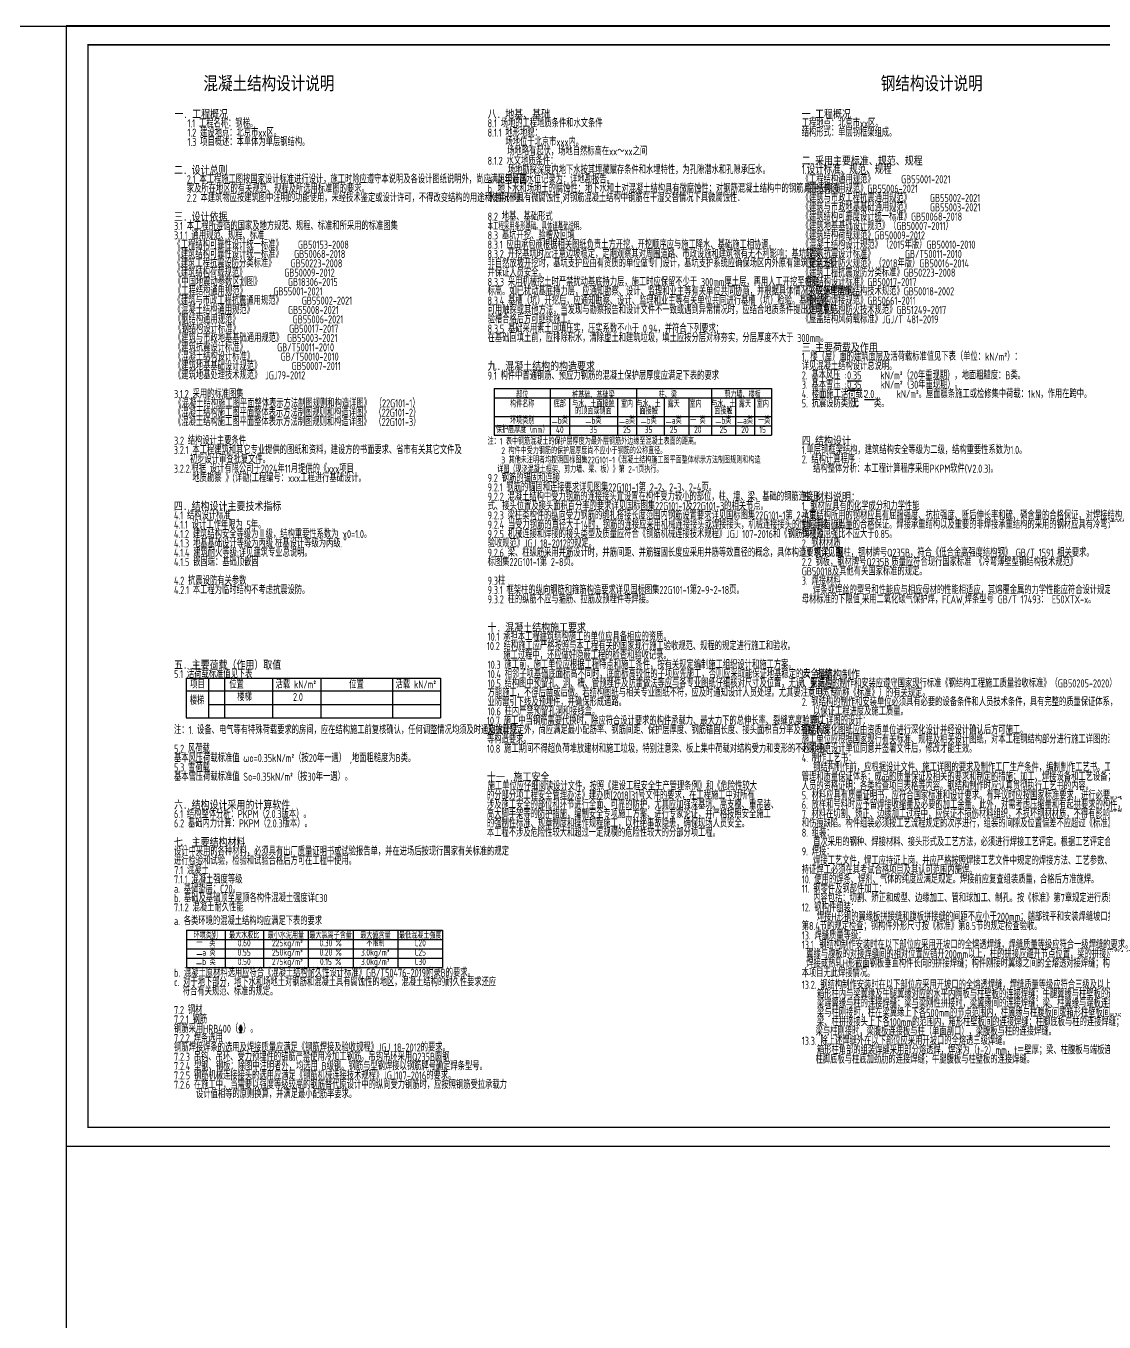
# Model space of a CAD drawing. Extents: x -40040 to 35635, y -182662 to -38118.
# Drawn here: x -9754 to 10461, y -62418 to -38118 of the extents above; entities that cross this region are included whole.
import ezdxf
from ezdxf.enums import TextEntityAlignment as Align

# ---------------------------------------------------------------- set-up
doc = ezdxf.new("R2010")
doc.units = 0
doc.header["$LTSCALE"] = 1000
doc.header["$MEASUREMENT"] = 0
doc.linetypes.add('CONTINOUS', pattern=[15000, 5000, 5000, 5000])
for name, color, linetype in [('00-LINE1', 23, 'Continuous'), ('A-ANNO-NOTE', 4, 'Continuous'), ('A-FURN-PATT-251', 251, 'Continuous'), ('TEXT', 83, 'Continuous'), ('核对', 2, 'Continuous')]:
    doc.layers.add(name, color=color, linetype=linetype)
doc.layers.add('A-ANNO-NPLT', color=250, linetype='Continuous', plot=False)
doc.styles.add('HZTXT', font='gbenor.shx', dxfattribs={"width": 0.8, "bigfont": 'gbcbig.shx'})
doc.styles.add('TSSD_Label', font='tssdengs.shx', dxfattribs={"width": 0.7, "bigfont": 'tssdchn.shx'})
doc.styles.add('TSSD_Norm', font='tssdengs.shx', dxfattribs={"width": 0.7, "bigfont": 'tssdchn.shx'})
doc.styles.add('黑体', font='', dxfattribs={"width": 0.7})
doc.styles.get('黑体').set_extended_font_data('SimHei')

# ---------------------------------------------------------------- blocks, each defined once
blk = doc.blocks.new('tukuang')
at = {"layer": 'A-ANNO-NOTE', "const_width": 12.6, "flags": 128}
blk.add_lwpolyline([(35897, -102768), (35897, -88297), (25750, -88297), (25750, -102768)], close=True, dxfattribs=at)
at = {"layer": 'A-ANNO-NPLT'}
blk.add_lwpolyline([(36074, -102970), (36074, -88120), (25573, -88120), (25573, -102970)], close=True, dxfattribs=at)

msp = doc.modelspace()

# ---------------------------------------------------------------- linework, layer by layer
at = {"layer": '00-LINE1'}
for p, q in [((-973.6, -44918.6), (4222.4, -44918.6)), ((-973.6, -44918.6), (-973.6, -45793.6)), ((76.4, -44918.6), (76.4, -45793.6)), ((1696.4, -44918.6), (1696.4, -45793.6)), ((3097.9, -44918.6), (3097.9, -45793.6)), ((4222.4, -44918.6), (4222.4, -45793.6)), ((-973.6, -45093.6), (4222.4, -45093.6)), ((436.4, -45093.6), (436.4, -45793.6)), ((1336.4, -45093.6), (1336.4, -45793.6)), ((2210.8, -45093.6), (2210.8, -45793.6)), ((2675.3, -45093.6), (2675.3, -45793.6)), ((3547.9, -45093.6), (3547.9, -45793.6)), ((3547.9, -45093.6), (3547.9, -45793.6)), ((3907.9, -45093.6), (3907.9, -45793.6)), ((-973.6, -45443.6), (4222.4, -45443.6)), ((-973.6, -45618.6), (4222.4, -45618.6)), ((-973.6, -45793.6), (4222.4, -45793.6)), ((-6748.7, -50343.6), (-1981.3, -50343.6)), ((-6748.7, -50343.6), (-6748.7, -51092.2)), ((-6331.3, -50343.6), (-6331.3, -51092.2)), ((-6028.2, -50343.6), (-6028.2, -51092.2)), ((-5131.3, -50343.6), (-5131.3, -51092.2)), ((-4222.3, -50343.6), (-4222.3, -51092.2)), ((-2881.3, -50343.6), (-2881.3, -51092.2)), ((-1981.3, -50343.6), (-1981.3, -51092.2)), ((-6748.7, -50583.6), (-1981.3, -50583.6)), ((-6331.3, -50837.9), (-1981.3, -50837.9)), ((-6748.7, -51092.2), (-1981.3, -51092.2)), ((-6740.2, -55068.6), (-1940.2, -55068.6)), ((-6740.2, -55068.6), (-6740.2, -55768.6)), ((-6020.2, -55068.6), (-6020.2, -55768.6)), ((-5300.2, -55068.6), (-5300.2, -55768.6)), ((-4460.2, -55068.6), (-4460.2, -55768.6)), ((-3620.2, -55068.6), (-3620.2, -55768.6)), ((-2780.2, -55068.6), (-2780.2, -55768.6)), ((-1940.2, -55068.6), (-1940.2, -55768.6)), ((-6740.2, -55243.6), (-1940.2, -55243.6)), ((-6740.2, -55418.6), (-1940.2, -55418.6)), ((-6740.2, -55593.6), (-1940.2, -55593.6)), ((-6740.2, -55768.6), (-1940.2, -55768.6))]:
    msp.add_line(p, q, dxfattribs=at)
at = {"layer": 'A-FURN-PATT-251'}
for p, q in [((-28997.1, -38120.4), (35635.1, -38120.4)), ((-8997.1, -38120.4), (-8997.1, -182662.1))]:
    msp.add_line(p, q, dxfattribs=at)

# ---------------------------------------------------------------- block references
at = {"layer": '核对', "xscale": 2.000000005205631, "yscale": 2.000000005205631, "zscale": 2.000000005205631, "rotation": 270}
msp.add_blockref('tukuang', (196943.8, 13027.2), dxfattribs=at)

# ---------------------------------------------------------------- texts
at = {"layer": 'TEXT', "color": 7, "linetype": 'CONTINOUS', "style": '黑体', "width": 0.8}
for s, height, p in [('混凝土结构设计说明', 250, (-6425.7, -39318.6)), ('钢结构设计说明', 250, (6274.3, -39318.6)), ('一. 工程概况', 150, (-6968.2, -39843.6)), ('八. 地基、基础', 150, (-1097, -39843.6)), ('一.工程概况', 150, (4792.8, -39843.6)), ('二.采用主要标准、规范、规程', 150, (4792.8, -40718.6)), ('二. 设计总则', 150, (-6977.4, -40893.6)), ('三. 设计依据', 150, (-6977.4, -41768.6)), ('三.主要荷载及作用', 150, (4792.8, -44218.6)), ('九. 混凝土结构的构造要求', 150, (-1097, -44568.6)), ('四.结构设计', 150, (4792.8, -45968.6)), ('五.材料说明：', 150, (4792.8, -47018.6)), ('四. 结构设计主要技术指标', 150, (-6977.4, -47193.6)), ('十. 混凝土结构施工要求', 150, (-1097, -49468.6)), ('五. 主要荷载（作用）取值', 150, (-6977.4, -50168.6)), ('六.钢结构制作', 150, (4792.8, -50343.6)), ('十一. 施工安全', 150, (-1109.7, -52268.6)), ('六. 结构设计采用的计算软件', 150, (-6977.4, -52793.6)), ('七. 主要结构材料', 150, (-6977.4, -53493.6))]:
    msp.add_text(s, height=height, dxfattribs=at).set_placement(p)
at = {"layer": 'TEXT', "linetype": 'CONTINOUS', "style": 'TSSD_Norm', "width": 0.7}
for s, height, p in [('1.1 工程名称：钢梯。', 150, (-6724.9, -40018.6)), ('1.2 建设地点：北京市xx区。', 150, (-6724.9, -40193.6)), ('8.1 场地的工程地质条件和水文条件', 150, (-1097, -40018.6)), ('8.1.1 地形地貌：', 150, (-1097, -40193.6)), ('1.3 项目概述：本单体为单层钢结构。', 150, (-6724.9, -40368.6)), ('场地位于北京市xxx内。', 150, (-763, -40368.6)), ('8.1.2 水文地质条件：', 150, (-1097, -40722.4)), ('场地略有起伏，场地自然标高在xx～xx之间', 150, (-730.5, -40543.6)), ('场地勘探深度内地下水按其埋藏赋存条件和水埋特性，为孔隙潜水和孔隙承压水。', 150, (-720.2, -40893.6)), ('2.1 本工程施工图按国家设计标准进行设计，施工时除应遵守本说明及各设计图纸说明外，尚应满足现行国', 150, (-6737.4, -41068.6)), ('a. 历年最高水位记录为：详地勘报告。', 150, (-1097, -41068.6)), ('家及所在地区的有关规范、规程及所选用标准图的要求。', 150, (-6737.4, -41243.6)), ('2.2 本建筑物应按建筑图中注明的功能使用，未经技术鉴定或设计许可，不得改变结构的用途和使用环境。', 150, (-6737.4, -41418.6)), ('水情况下具有微腐蚀性,对钢筋混凝土结构中钢筋在干湿交替情况下具微腐蚀性．', 150, (-1097, -41418.6)), ('b. 地下水和场地土的腐蚀性：地下水和土对混凝土结构具有微腐蚀性；对钢筋混凝土结构中的钢筋具在长期浸', 150, (-1097, -41243.6)), ('3.1 本工程所遵循的国家及地方规范、规程、标准和所采用的标准图集', 150, (-6977.4, -41943.6)), ('8.2 地基、基础形式', 150, (-1097, -41768.6)), ('3.1.1 通用规范、规程、标准', 150, (-6977.4, -42118.6)), ('8.3 基坑开挖、验槽及回填', 150, (-1097, -42118.6)), ('《工程结构可靠性设计统一标准》    GB50153-2008    ', 150, (-6986.4, -42293.6)), ('8.3.1 应由承包商根据相关图纸负责土方开挖，开挖顺序应与施工降水、基础施工相协调。', 150, (-1099.1, -42293.6)), ('《建筑结构可靠性设计统一标准》   GB50068-2018', 150, (-6986.4, -42468.6)), ('《建筑工程抗震设防分类标准》    GB50223-2008  ', 150, (-6986.4, -42643.6)), ('非自然放坡开挖时，基坑支护应由有资质的单位做专门设计，基坑支护系统应确保场区内外原有建筑安全无损', 150, (-1097, -42643.6)), ('8.3.2 开挖基坑时应注意边坡稳定，定期观察其对周围道路、市政设施和建筑物有无不利影响；基坑较深、', 150, (-1099.1, -42468.6)), ('《建筑结构荷载规范》          GB50009-2012', 150, (-6986.4, -42818.6)), ('并保证人员安全。', 150, (-1099.1, -42818.6)), ('《中国地震动参数区划图》       GB18306-2015', 150, (-6977.4, -42993.6)), ('《工程结构通用规范》       GB55001-2021             ', 150, (-6977.4, -43168.6)), ('标高。如已扰动基底持力层，应通知勘察、设计、监理和业主等有关单位共同协商，并根据具体情况采取处理措施。', 150, (-1097, -43168.6)), ('8.3.3 采用机械挖土时严禁扰动基底持力层，施工时应保留不少于 300mm厚土层，再用人工开挖至槽底', 150, (-1097, -42993.6)), ('《建筑与市政工程抗震通用规范》     GB55002-2021     ', 150, (-6985.2, -43343.6)), ('8.3.4 基槽（坑）开挖后，应通知勘察、设计、监理和业主等有关单位共同进行基槽（坑）检验。基槽检验', 150, (-1099.1, -43343.6)), ('《混凝土结构通用规范》         GB55008-2021      ', 150, (-6982, -43518.6)), ('可用触探或其他方法，当发现与勘察报告和设计文件不一致或遇到异常情况时，应结合地质条件提出处理意见。', 150, (-1097, -43518.6)), ('《钢结构通用规范》              GB55006-2021        ', 150, (-6977.4, -43693.6)), ('《钢结构设计标准》             GB50017-2017', 150, (-6972.7, -43868.6)), ('验槽合格后方可继续施工。', 150, (-1097, -43693.6)), ('8.3.5 基础采用素土回填压实，压实系数不小于 0.94，并符合下列要求：', 150, (-1097, -43868.6)), ('《建筑与市政地基基础通用规范》 GB55003-2021', 150, (-6977.4, -44043.6)), ('在基础回填土前，应排除积水，清除虚土和建筑垃圾，填土应按分层对称夯实，分层厚度不大于 300mm。', 150, (-1097, -44043.6)), ('《建筑抗震设计标准》        GB/T50011-2010', 150, (-6977.4, -44218.6)), ('《建筑地基基础设计规范》        GB50007-2011         ', 150, (-6978.7, -44568.6)), ('《混凝土结构设计标准》       GB/T50010-2010', 150, (-6977.4, -44393.6)), ('《建筑地基处理技术规范》 JGJ79-2012  ', 150, (-6977.4, -44743.6)), ('9.1 构件中普通钢筋、预应力钢筋的混凝土保护层厚度应满足下表的要求', 150, (-1097, -44750.6)), ('3.1.2 采用的标准图集', 150, (-6977.4, -45093.6)), ('《混凝土结构施工图平面整体表示方法制图规则和构造详图》 （22G101-1）', 150, (-6969.9, -45268.6)), ('《混凝土结构施工图平面整体表示方法制图规则和构造详图》 （22G101-2）', 150, (-6977.4, -45443.6)), ('《混凝土结构施工图平面整体表示方法制图规则和构造详图》 （22G101-3）', 150, (-6977.4, -45618.6)), ('3.2 结构设计主要条件', 150, (-6977.4, -45968.6)), ('注：1 表中钢筋混凝土的保护层厚度为最外层钢筋外边缘至混凝土表面的距离。', 125, (-1097, -45968.6)), ('3.2.1 本工程建筑和其它专业提供的图纸和资料，建设方的书面要求、省市有关其它文件及', 150, (-6981.1, -46143.6)), ('初步设计审查批复文件。', 150, (-6679.8, -46318.6)), ('    2 构件中受力钢筋的保护层厚度尚不应小于钢筋的公称直径。', 125, (-1097, -46143.6)), ('详图（现浇混凝土框架、剪力墙、梁、板）》第 2-1页执行。', 125, (-915.8, -46493.6)), ('    3 其他未注明者均按照国标图集22G101-1《混凝土结构施工图平面整体标示方法制图规则和构造', 125, (-1097, -46318.6)), ('9.2 钢筋的锚固和连接', 150, (-1097, -46668.6)), ('9.2.1 钢筋的锚固和连接要求详见图集22G101-1第 2-2、2-3、2-4页。', 150, (-1097, -46843.6)), ('9.2.2 混凝土结构中受力钢筋的连接接头宜设置在构件受力较小的部位，柱、墙、梁、基础的钢筋连接形', 150, (-1097, -47018.6)), ('式、接头位置及接头面积百分率的要求详见国标图集22G101-1及22G101-3的相关节点。', 150, (-1097, -47193.6)), ('4.1 结构设计标准', 150, (-6977.4, -47368.6)), ('4.1.1 设计工作年限为 5年。', 150, (-6977.4, -47543.6)), ('9.2.3 梁柱类构件的纵向受力钢筋的绑扎搭接长度范围内钢筋设置要求详见国标图集22G101-1第 2-4页。', 150, (-1097, -47368.6)), ('9.2.4 当受力钢筋的直径大于14时，钢筋的连接应采用机械连接接头或焊接接头，机械连接接头的性能等级Ⅰ级。', 150, (-1097, -47543.6)), ('4.1.2 建筑结构安全等级为Ⅱ级，结构重要性系数为 γ\x8e0\x8f=1.0。', 150, (-6977.4, -47718.6)), ('9.2.5 机械连接和焊接的接头类型及质量应符合《钢筋机械连接技术规程》JGJ 107-2016和《钢筋焊接及', 150, (-1097, -47718.6)), ('4.1.3 地基基础设计等级为丙级,桩基设计等级为丙级.', 150, (-6977.4, -47893.6)), ('验收规范》JGJ 18-2012的规定。', 150, (-1097, -47893.6)), ('4.1.4 建筑耐火等级:详见建筑专业总说明。', 150, (-6977.4, -48068.6)), ('4.1.5 嵌固端：基础顶嵌固', 150, (-6977.4, -48243.6)), ('标图集22G101-1第 2-8页。', 150, (-1097, -48243.6)), ('9.2.6 梁、柱纵筋采用并筋设计时，并筋间距、并筋锚固长度应采用并筋等效直径的概念，具体构造要求详见国', 150, (-1097, -48068.6)), ('4.2 抗震设防有关参数', 150, (-6977.4, -48593.6)), ('9.3柱', 150, (-1097, -48593.6)), ('9.3.1 框架柱的纵向钢筋和箍筋构造要求详见国标图集22G101-1第2-9~2-18页。', 150, (-1097, -48768.6)), ('9.3.2 柱的纵筋不应与箍筋、拉筋及预埋件等焊接。', 150, (-1097, -48943.6)), ('10.1 承担本工程建筑结构施工的单位应具备相应的资质。', 150, (-1097, -49643.6)), ('10.2 结构施工应严格按照与本工程有关的国家现行施工验收规范、规程的规定进行施工和验收。', 150, (-1110.5, -49818.6)), ('10.3 施工前，施工单位应根据工程特点和施工条件，按有关规定编制施工组织设计和施工方案。', 150, (-1097, -50168.6)), ('施工过程中，还应做好隐蔽工程的检查和验收记录。', 150, (-803.6, -49993.6)), ('5.1 活荷载标准值见下表', 150, (-6977.4, -50343.6)), ('10.4 相邻子项基础底面标高不同时，底面标高较低的子项应先施工，否则应采取能保证地基稳定的安全措施。', 150, (-1097, -50343.6)), ('10.5 结构图中预留孔、洞、槽、管预埋件及防雷做法等应与各专业图纸仔细核对尺寸及位置，无误、无漏后', 150, (-1097, -50518.6)), ('方能施工，不得后凿或后做。若结构图纸与相关专业图纸不符，应及时通知设计人员处理。尤其要注意电气专', 150, (-1097, -50693.6)), ('业防雷引下线及预埋件，并确保形成通路。', 150, (-1097, -50868.6)), ('10.6 柱内严禁预留孔洞和接线盒。', 150, (-1097, -51043.6)), ('注：1. 设备、电气等有特殊荷载要求的房间，应在结构施工前复核确认，任何调整情况均须及时通知设计院。', 150, (-6977.4, -51393.6)), ('10.7 施工中当钢筋需要代换时，除应符合设计要求的构件承载力、最大力下的总伸长率、裂缝宽度验算以', 150, (-1109.7, -51218.6)), ('及抗震规定外，尚应满足最小配筋率、钢筋间距、保护层厚度、钢筋锚固长度、接头面积百分率及搭接长度', 150, (-1097, -51393.6)), ('等构造要求。', 150, (-1109.7, -51568.6)), ('基本风压荷载标准值 ωo=0.35kN/m%%1402%%141（按20年一遇） ,地面粗糙度为B类。', 150, (-6977.4, -51918.6)), ('5.2 风荷载', 150, (-6977.4, -51743.6)), ('10.8 施工期间不得超负荷堆放建材和施工垃圾，特别注意梁、板上集中荷载对结构受力和变形的不利影响、', 150, (-1109.7, -51743.6)), ('5.3 雪荷载', 150, (-6977.4, -52093.6)), ('基本雪压荷载标准值 So=0.35kN/m%%1402%%141（按30年一遇）。', 150, (-6977.4, -52268.6)), ('的分部分项工程安全管理办法》建办质[2018]31号文件的要求，在工程施工中对所有', 150, (-1110.5, -52618.6)), ('施工单位应仔细阅读设计文件，按照《建设工程安全生产管理条例》和《危险性较大', 150, (-1097, -52443.6)), ('涉及施工安全的部位和环节进行全面、可靠的防护，尤其应加强深基坑、高支模、重吊装、', 150, (-1110.5, -52793.6)), ('6.1 结构整体分析：PKPM（2.0.3版本）。', 150, (-6977.4, -52968.6)), ('高大脚手架等的防护措施，编制安全专项施工方案、进行专家论证，并严格按照安全施工', 150, (-1110.5, -52968.6)), ('6.2 基础内力计算：PKPM（2.0.3版本）。', 150, (-6977.4, -53143.6)), ('本工程不涉及危险性较大和超过一定规模的危险性较大的分部分项工程。', 150, (-1110.5, -53318.6)), ('的强制性标准、规章制度和操作规程施工，以杜绝事故隐患，确保现场人员安全。', 150, (-1110.5, -53143.6)), ('进行检验和试验，检验和试验合格后方可在工程中使用。', 150, (-6977.4, -53843.6)), ('设计中采用的各种材料，必须具有出厂质量证明书或试验报告单，并在进场后按现行国家有关标准的规定', 150, (-6977.4, -53668.6)), ('7.1 混凝土', 150, (-6972.8, -54018.6)), ('7.1.1 混凝土强度等级', 150, (-6977.4, -54193.6)), ('a. 基础垫层：C20。', 150, (-6977.4, -54368.6)), ('b. 基础及基础顶至屋顶各构件混凝土强度详C30', 150, (-6977.4, -54543.6)), ('7.1.2 混凝土耐久性能', 150, (-6977.4, -54718.6)), ('b. 混凝土原材料选用应符合《混凝土结构耐久性设计标准》GB/T50476-2019附录B的要求。', 150, (-6977.4, -55943.6)), ('c. 对于地下部分，地下水和场地土对钢筋和混凝土具有腐蚀性的地区，混凝土结构的耐久性要求还应', 150, (-6977.4, -56118.6)), ('符合有关规范、标准的规定。', 150, (-6812.2, -56293.6)), ('7.2 钢材', 150, (-6977.4, -56643.6)), ('钢筋采用HRB400（%%132）。', 150, (-6977.4, -56993.6)), ('7.2.1 钢筋', 150, (-6977.4, -56818.6)), ('7.2.2 焊条选用', 150, (-6977.4, -57168.6)), ('钢筋焊接焊条的选用及焊接质量应满足《钢筋焊接及验收规程》JGJ 18-2012的要求。', 150, (-6976.4, -57343.6)), ('7.2.3 吊钩、吊环、受力预埋件的锚筋严禁使用冷加工钢筋。吊钩吊环采用Q235B圆钢.', 150, (-6977.4, -57518.6)), ('7.2.4 型钢、钢板：除图中注明者外，均选用 B级钢。钢筋与型钢焊接以钢筋牌号确定焊条型号。', 150, (-6977.4, -57693.6)), ('7.2.5 钢筋机械连接接头的选用应满足《钢筋机械连接技术规程》JGJ107-2016的要求。', 150, (-6977.4, -57868.6)), ('7.2.6 在施工中，当需要以强度等级较高的钢筋替代原设计中的纵向受力钢筋时，应按照钢筋受拉承载力', 150, (-6977.4, -58043.6)), ('设计值相等的原则换算，并满足最小配筋率要求。', 150, (-6564.1, -58218.6))]:
    msp.add_text(s, height=height, dxfattribs=at).set_placement(p)
at = {"layer": 'TEXT', "color": 4, "style": 'TSSD_Label', "width": 0.7}
for s, p in [('结构形式：单层钢框架组成。', (4792.8, -40193.6)), ('工程地点：北京市xx区。', (4792.8, -40018.6)), ('%%U0.35', (5642.8, -44743.6)), ('%%U0.35', (5642.8, -44918.6)), ('%%U2.0', (5967.8, -45093.6)), ('无', (5727.2, -45268.6))]:
    msp.add_text(s, height=150, dxfattribs=at).set_placement(p)
at = {"layer": 'TEXT', "width": 0.7}
for s, height, style, p in [('1.设计标准、规范、规程', 175, 'TSSD_Label', (4792.8, -40893.6)), ('《建筑结构可靠度设计统一标准》GB50068-2018', 150, 'TSSD_Label', (4792.8, -41768.6)), ('《建筑地基基础设计规范》（GB50007-2011）', 150, 'TSSD_Label', (4792.8, -41943.6)), ('《建筑结构荷载规范》GB50009-2012', 150, 'TSSD_Label', (4792.8, -42118.6)), ('《混凝土结构设计规范》（2015年版）GB50010-2010', 150, 'TSSD_Label', (4792.8, -42293.6)), ('《建筑抗震设计标准》        GB/T50011-2010', 150, 'TSSD_Label', (4792.8, -42468.6)), ('《建筑设计防火规范》（2018年版）GB50016-2014', 150, 'TSSD_Label', (4792.8, -42643.6)), ('《建筑工程抗震设防分类标准》GB50223-2008', 150, 'TSSD_Label', (4792.8, -42818.6)), ('《钢结构设计标准》GB50017-2017', 150, 'TSSD_Label', (4792.8, -42993.6)), ('《冷弯薄壁型钢结构技术规范》GB50018-2002', 150, 'TSSD_Label', (4792.8, -43168.6)), ('《钢结构焊接规范》GB50661-2011', 150, 'TSSD_Label', (4792.8, -43343.6)), ('《建筑钢结构防火技术规范》GB51249-2017', 150, 'TSSD_Label', (4792.8, -43518.6)), ('《屋盖结构风荷载标准》JGJ/T 481-2019', 150, 'TSSD_Label', (4792.8, -43693.6)), ('1. 楼（屋）面的建筑面层及活荷载标准值见下表（单位：kN/m%%178）：', 150, 'TSSD_Label', (4792.8, -44393.6)), ('详见混凝土结构设计总说明。', 150, 'TSSD_Label', (4792.8, -44568.6)), ('2. 基本风压 :         kN/m%%1402%%141（20年重现期），地面粗糙度：B类。', 150, 'TSSD_Label', (4792.8, -44743.6)), ('3. 基本雪压 :         kN/m%%1402%%141（30年重现期）。', 150, 'TSSD_Label', (4792.8, -44918.6)), ('4. 楼面施工活荷载：       kN/m%%1402%%141。屋面檩条施工或检修集中荷载：1kN，作用在跨中。', 150, 'TSSD_Label', (4792.8, -45093.6)), ('5. 抗震设防类别：   类。', 150, 'TSSD_Label', (4792.8, -45268.6)), ('1.单层钢框架结构，建筑结构安全等级为二级，结构重要性系数为1.0。', 150, 'TSSD_Label', (4792.8, -46143.6)), ('2. 结构计算程序 :', 150, 'TSSD_Label', (4792.8, -46318.6)), ('   结构整体分析：本工程计算程序采用PKPM软件(V2.0.3)。', 150, 'TSSD_Label', (4792.8, -46493.6)), ('1. 钢材应具有的化学成分和力学性能', 150, 'TSSD_Label', (4792.8, -47193.6)), ('承重结构所用的钢材应具有屈服强度、抗拉强度、断后伸长率和硫、磷含量的合格保证，对焊接结构', 150, 'TSSD_Label', (4792.8, -47368.6)), ('尚应具有碳当量的合格保证。焊接承重结构以及重要的非焊接承重结构的采用的钢材应具有冷弯试验的合格保证；', 150, 'TSSD_Label', (4792.8, -47543.6)), ('钢材的屈强比不应大于0.85。', 150, 'TSSD_Label', (4792.8, -47718.6)), ('2. 钢材材质', 150, 'TSSD_Label', (4792.8, -47893.6)), ('2.1 钢梁、钢柱，钢材牌号Q235B，符合《低合金高强度结构钢》 GB/T 1591 相关要求。', 150, 'TSSD_Norm', (4792.8, -48068.6)), ('2.2 钢板，钢材牌号Q235B,质量应符合现行国家标准 《冷弯薄壁型钢结构技术规范》', 150, 'TSSD_Norm', (4792.8, -48243.6)), ('GB50018及其他有关国家标准的规定。', 150, 'TSSD_Norm', (4792.8, -48418.6)), ('3. 焊接材料', 150, 'TSSD_Label', (4792.8, -48593.6)), ('母材标准的下限值,采用二氧化碳气保护焊，FCAW,焊条型号 GB/T 17493： E50XTX-x。', 150, 'TSSD_Label', (4792.8, -48943.6)), ('   焊条或焊丝的型号和性能应与相应母材的性能相适应，其熔覆金属的力学性能应符合设计规定，且不低于相应', 150, 'TSSD_Label', (4792.8, -48768.6)), ('   （以下简称《标准》）的有关规定。', 150, 'TSSD_Label', (4792.8, -50693.6)), ('2. 钢结构的制作和安装单位必须具有必要的设备条件和人员技术条件，具有完整的质量保证体系，', 150, 'TSSD_Label', (4792.8, -50868.6)), ('   以保证工程进度及施工质量。', 150, 'TSSD_Label', (4792.8, -51043.6)), ('3. 施工详图的设计：', 150, 'TSSD_Label', (4792.8, -51218.6)), ('施工单位应根据国家现行有关标准、规程及相关设计图纸，对本工程钢结构部分进行施工详图的深化设计。', 150, 'TSSD_Label', (4792.8, -51568.6)), ('必须经原设计单位同意并签署文件后，修改才能生效。', 150, 'TSSD_Label', (4792.8, -51743.6)), ('4. 制作工艺书：', 150, 'TSSD_Label', (4792.8, -51918.6)), ('   钢结构制作前，应根据设计文件、施工详图的要求及制作工厂生产条件，编制制作工艺书。工艺书应包括：', 150, 'TSSD_Label', (4792.8, -52093.6)), ('管理和质量保证体系；成品的质量保证及相关的要求和制定的措施；加工、焊接设备和工艺设备；焊工及检查', 150, 'TSSD_Label', (4792.8, -52268.6)), ('人员的资格证明；各类检查项目表格等内容。钢结构制作时应认真贯彻执行工艺书的内容。', 150, 'TSSD_Label', (4792.8, -52443.6)), ('5. 材料应具有质量证明书，应符合国家标准和设计要求。有异议时应按国家标准要求，进行必要的取样检验。', 150, 'TSSD_Label', (4792.8, -52618.6)), ('6. 放样和号料时应予留焊接收缩量及必要的加工余量。此外，对需考虑压缩量和有起拱要求的构件，', 150, 'TSSD_Label', (4792.8, -52793.6)), ('7. 材料在切割、矫正、边缘加工过程中，应保证不损伤材料组织，不损坏钢材材质，不得有影响结构的冲点', 150, 'TSSD_Label', (4792.8, -52968.6)), ('和伤痕缺陷。构件组装必须按工艺流程规定的次序进行，组装的间隙及位置偏差不应超过《标准》规定的允许偏差。', 150, 'TSSD_Label', (4792.8, -53143.6)), ('8. 组装：', 150, 'TSSD_Label', (4792.8, -53318.6)), ('   首次采用的钢种、焊接材料、接头形式及工艺方法，必须进行焊接工艺评定。根据工艺评定合格的试验结果和数据编制。  ', 150, 'TSSD_Label', (4792.8, -53493.6)), ('9. 焊接：', 150, 'TSSD_Label', (4792.8, -53668.6)), ('   焊接工艺文件，焊工应持证上岗，并应严格按照焊接工艺文件中规定的焊接方法、工艺参数、施焊顺序等要求施焊。', 150, 'TSSD_Label', (4792.8, -53843.6)), ('持证焊工必须在其考试合格项目及其认可范围内施焊。 ', 150, 'TSSD_Label', (4792.8, -54018.6)), ('10. 使用的焊条、焊剂、气体的纯度应满足规定。焊接前应复查组装质量，合格后方准施焊。', 150, 'TSSD_Label', (4792.8, -54193.6)), ('11. 钢零件及钢部件加工：', 150, 'TSSD_Label', (4792.8, -54368.6)), ('   内容包括：切割、矫正和成型、边缘加工、管和球加工、制孔。按《标准》第7章规定进行质量验收。', 150, 'TSSD_Label', (4792.8, -54543.6)), ('12. 钢构件组装：', 150, 'TSSD_Label', (4792.8, -54718.6)), ('第8.4节的规定检查；钢构件外形尺寸按《标准》第8.5节的规定检查验收。', 150, 'TSSD_Label', (4792.8, -55068.6)), ('    焊接H形钢的翼缘板拼接缝和腹板拼接缝的间距不应小于200mm；端部铣平和安装焊缝坡口按《标准》', 150, 'TSSD_Label', (4792.8, -54893.6)), ('13. 焊缝质量等级：', 150, 'TSSD_Label', (4792.8, -55243.6)), ('13.1. 钢结构制作安装时在以下部位应采用开坡口的全熔透焊缝，焊缝质量等级应符合一级焊缝的要求。', 150, 'TSSD_Label', (4792.8, -55418.6)), ('    焊接或热轧H形截面钢板垂直构件长向的拼接焊缝；构件刚接时翼缘之间的全熔透对接焊缝；构件现场长向拼接全熔透焊缝。', 150, 'TSSD_Label', (4592.8, -55768.6)), ('    翼缘与腹板的对接焊缝间的相对位置应错开200mm以上，柱的拼接应避开节点位置，梁的拼接应在1/3跨附近。', 150, 'TSSD_Label', (4592.8, -55593.6)), ('本项目无此焊接情况。', 150, 'TSSD_Label', (4791, -55950)), ('13.2. 钢结构制作安装时在以下部位应采用开坡口的全熔透焊缝，焊缝质量等级应符合三级及以上焊缝的要求。', 150, 'TSSD_Label', (4792.8, -56169.1)), ('    箱形柱内与梁翼缘及牛腿翼缘对应的水平内隔板与柱壁板的连接焊缝；牛腿翼缘与柱壁板的连接焊缝；', 150, 'TSSD_Label', (4792.8, -56344.1)), ('    梁端翼缘与柱的连接焊缝；梁与梁刚性拼接时，梁翼缘间的连接焊缝；梁、柱翼缘与端板连接焊缝；', 150, 'TSSD_Label', (4792.8, -56519.1)), ('    梁与柱刚接时，柱在梁翼缘上下各500mm的节点范围内，柱翼缘与柱腹板间或箱形柱壁板间的连接焊缝；', 150, 'TSSD_Label', (4792.8, -56694.1)), ('    梁、柱拼接接头上下各100mm的范围内，箱形柱壁板间的连接焊缝；柱脚底板与柱的连接焊缝；', 150, 'TSSD_Label', (4792.8, -56869.1)), ('13.3. 除上述焊缝外在以下部位应采用开坡口的全熔透三级焊缝。', 150, 'TSSD_Label', (4792.8, -57219.1)), ('    梁与柱刚接时，梁腹板连接板与柱（单面剖口），梁腹板与柱的连接焊缝。', 150, 'TSSD_Label', (4768, -57044.1)), ('    箱形柱角部的组装焊缝采用部分熔透焊，焊深为（t-2）mm，t＝壁厚；梁、柱腹板与端板连接焊缝；', 150, 'TSSD_Label', (4792.8, -57394.1)), ('    柱脚底板与柱底加劲肋的连接焊缝；牛腿腹板与柱壁板的连接焊缝。', 150, 'TSSD_Label', (4768, -57569.1))]:
    msp.add_text(s, height=height, dxfattribs=dict(at, style=style)).set_placement(p)
at = {"layer": 'TEXT', "color": 6}
for s, height, style, width, p in [('《工程结构通用规范》       GB55001-2021             ', 150, 'TSSD_Label', 0.7, (4792.8, -41068.6)), ('《钢结构通用规范》GB55006-2021', 150, 'TSSD_Label', 0.7, (4792.8, -41243.6)), ('《建筑与市政工程抗震通用规范》     GB55002-2021     ', 150, 'TSSD_Label', 0.7, (4792.8, -41418.6)), ('《建筑与市政地基基础通用规范》     GB55003-2021', 150, 'TSSD_Label', 0.7, (4792.8, -41593.6)), ('本工程采用条形基础。具体详基础说明。', 135, 'HZTXT', 0.75, (-1097, -41943.6)), ('1. 钢结构的制作和安装应遵守国家现行标准《钢结构工程施工质量验收标准》（GB50205-2020） ', 150, 'TSSD_Label', 0.7, (4792.8, -50518.6)), ('钢结构深化图纸应由资质单位进行深化设计并经设计确认后方可施工。', 150, 'TSSD_Label', 0.7, (4792.8, -51393.6))]:
    msp.add_text(s, height=height, dxfattribs=dict(at, style=style, width=width)).set_placement(p)
at = {"layer": 'TEXT', "linetype": 'CONTINOUS', "style": 'TSSD_Norm', "width": 0.7}
for s, height, p in [('构件名称', 125, (-448.6, -45268.6)), ('部位', 125, (-448.6, -45093.6)), ('底部', 125, (256.4, -45268.6)), ('桩基础、基础梁', 125, (886.4, -45103.8)), ('与水、土面接触', 125, (886.4, -45268.6)), ('室内', 125, (1516.4, -45268.6)), ('与水、土', 125, (1921.4, -45268.6)), ('柱、梁', 125, (2281.4, -45093.6)), ('露天', 125, (2390.8, -45268.6)), ('室内', 125, (2801.5, -45268.6)), ('与水、土', 125, (3322.9, -45268.6)), ('剪力墙、楼板', 125, (3682.9, -45093.6)), ('露天', 125, (3727.9, -45268.6)), ('室内', 125, (4062.7, -45268.6)), ('环境类别', 125, (-448.6, -45573.6)), ('二b类', 125, (256.4, -45573.6)), ('的顶面或侧面', 125, (886.4, -45398.6)), ('二b类', 125, (886.4, -45573.6)), ('二a类', 125, (1516.4, -45573.6)), ('面接触', 125, (1921.4, -45398.6)), ('二b类', 125, (1921.4, -45573.6)), ('二a类', 125, (2390.8, -45573.6)), ('一 类', 125, (2843.6, -45573.6)), ('面接触', 125, (3322.9, -45398.6)), ('二b类', 125, (3322.9, -45573.6)), ('二a类', 125, (3727.9, -45573.6)), ('一类', 125, (4087.9, -45573.6)), ('保护层厚度（mm）', 125, (-448.6, -45748.6)), ('40', 125, (256.4, -45748.6)), ('35', 125, (886.4, -45748.6)), ('25', 125, (1516.4, -45748.6)), ('35', 125, (1921.4, -45748.6)), ('25', 125, (2390.8, -45748.6)), ('20', 125, (2843.6, -45748.6)), ('25', 125, (3322.9, -45748.6)), ('20', 125, (3727.9, -45748.6)), ('15', 125, (4058.9, -45748.6)), ('项目', 150, (-6537.1, -50538.6)), ('位置', 150, (-5803.4, -50538.6)), ('活载 kN/m\x8c2\x8d  ', 150, (-4621.3, -50538.6)), ('位置', 150, (-3556.3, -50538.6)), ('活载 kN/m\x8c2\x8d  ', 150, (-2371.3, -50538.6)), ('楼梯', 150, (-6545.8, -50841.3)), ('楼梯', 150, (-5655.5, -50772.3)), ('2.0', 150, (-4653, -50772.3)), ('环境类别', 125, (-6380.2, -55226.7)), ('最大水胶比', 125, (-5660.2, -55226.7)), ('最小水泥用量', 125, (-4880.2, -55226.7)), ('最大氯离子含量', 125, (-4040.2, -55226.7)), ('最大碱含量', 125, (-3200.2, -55226.7)), ('最低混凝土强度', 125, (-2360.2, -55226.7)), ('一  类', 125, (-6380.2, -55373.6)), ('0.60', 125, (-5660.2, -55373.6)), ('225kg/m\x8c3\x8d ', 125, (-4820.2, -55373.6)), ('0.30 %%%', 125, (-4040.2, -55373.6)), ('不限制', 125, (-3200.2, -55373.6)), ('C20', 125, (-2360.2, -55373.6)), ('二b 类', 125, (-6380.2, -55723.6)), ('二a 类', 125, (-6380.2, -55548.6)), ('0.55', 125, (-5660.2, -55548.6)), ('0.50', 125, (-5660.2, -55723.6)), ('275kg/m\x8c3 \x8d', 125, (-4820.2, -55723.6)), ('250kg/m\x8c3\x8d ', 125, (-4820.2, -55548.6)), ('0.20 %%%', 125, (-4040.2, -55548.6)), ('0.15 %%%', 125, (-4040.2, -55723.6)), ('3.0kg/m\x8c3\x8d  ', 125, (-3140.2, -55548.6)), ('3.0kg/m\x8c3\x8d  ', 125, (-3140.2, -55723.6)), ('C25', 125, (-2360.2, -55548.6)), ('C30', 125, (-2360.2, -55723.6))]:
    msp.add_text(s, height=height, dxfattribs=at).set_placement(p, align=Align.CENTER)
at = {"layer": 'TEXT', "color": 4, "linetype": 'CONTINOUS', "style": 'TSSD_Norm', "width": 0.7}
for s, p in [('3.2.2.根据 设计有限公司于2024年11月提供的《xxx项目', (-6980.3, -46493.6)), ('地质勘察 》(详勘)工程编号：xxx工程进行基础设计。', (-6631.2, -46668.6))]:
    msp.add_text(s, height=150, dxfattribs=at).set_placement(p)
at = {"layer": 'TEXT', "color": 2, "linetype": 'CONTINOUS', "style": 'TSSD_Norm', "width": 0.7}
msp.add_text('4.2.1 本工程为临时结构不考虑抗震设防。', height=150, dxfattribs=at).set_placement((-6977.4, -48768.6))
at = {"layer": 'TEXT', "linetype": 'CONTINOUS', "style": 'TSSD_Norm', "width": 0.7}
msp.add_text('a. 各类环境的混凝土结构均应满足下表的要求', height=150, dxfattribs=at).set_placement((-6977.4, -55018.6), align=Align.BOTTOM_LEFT)

doc.saveas('drawing.dxf')
